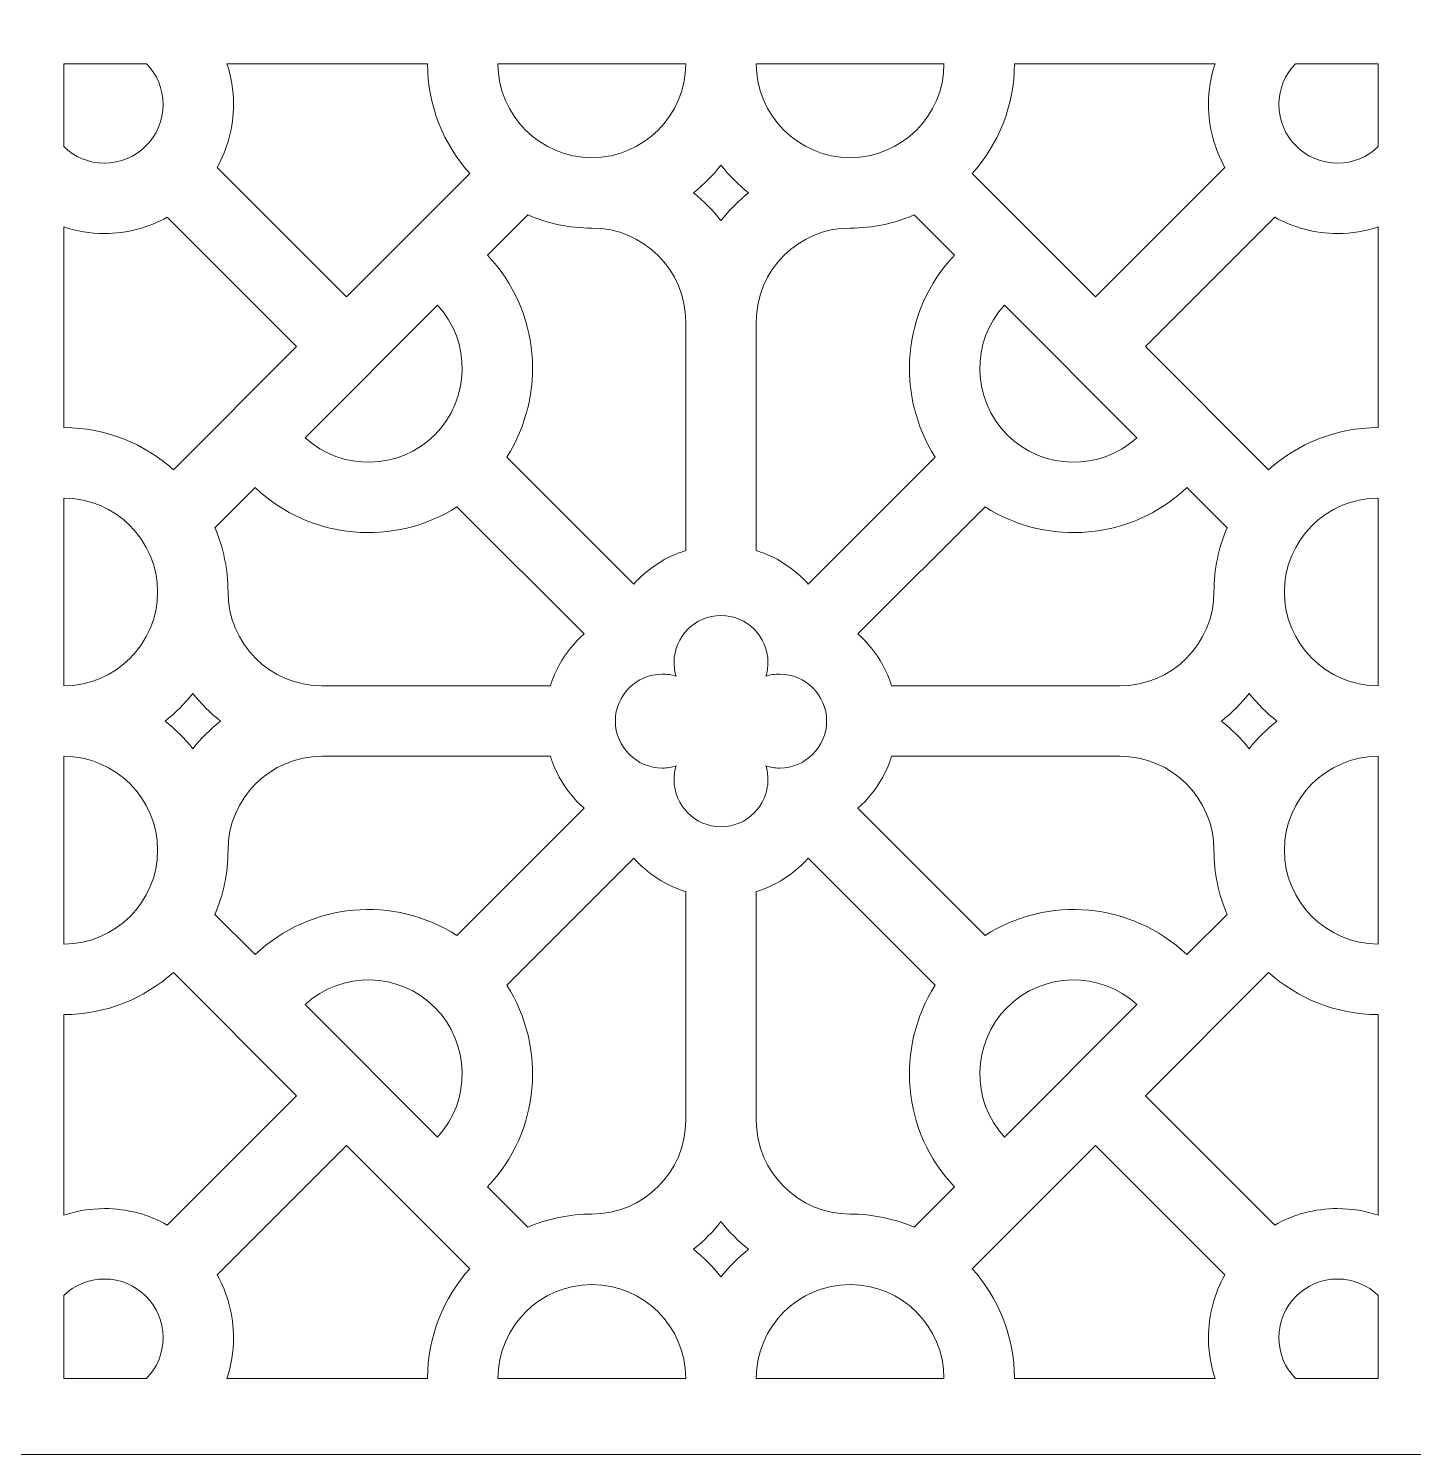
# Model space of a CAD drawing. Header units: centimetres. Extents: x -129 to 143, y -17 to 53.
# Drawn here: x 7.17 to 40.92, y -16.78 to 17.96 of the extents above; entities that cross this region are included whole.
import ezdxf

# ---------------------------------------------------------------- set-up
doc = ezdxf.new("R2010")
doc.units = ezdxf.units.CM
doc.header["$MEASUREMENT"] = 0
doc.layers.add('layer 1', color=7, linetype='Continuous')

msp = doc.modelspace()

# ---------------------------------------------------------------- linework, layer by layer
at = {"layer": 'layer 1', "color": 242, "lineweight": 9}
for points, knots in [([(-128.88005, -16.78085), (-128.88005, -16.78085), (-128.88005, 52.69826), (-128.88005, 52.69826), (-128.88005, 52.69826), (-128.88005, 52.69826), (142.98751, 52.69826), (142.98751, 52.69826), (142.98751, 52.69826), (142.98751, 52.69826), (142.98751, -16.78085), (142.98751, -16.78085), (142.98751, -16.78085), (142.98751, -16.78085), (-128.88005, -16.78085), (-128.88005, -16.78085)], [0, 0, 0, 0, 0.2, 0.2, 0.2, 0.2, 0.4, 0.4, 0.4, 0.4, 0.6, 0.6, 0.6, 0.6, 1, 1, 1, 1]), ([(8.03056, 15.0807), (8.288, 14.83219), (8.63795, 14.67889), (9.0226, 14.67889), (9.0226, 14.67889), (9.81014, 14.67889), (10.45245, 15.32123), (10.45245, 16.10877), (10.45245, 16.10877), (10.45245, 16.49341), (10.29915, 16.84337), (10.05064, 17.10081), (10.05064, 17.10081), (10.05064, 17.10081), (8.03056, 17.10081), (8.03056, 17.10081), (8.03056, 17.10081), (8.03056, 17.10081), (8.03056, 15.0807), (8.03056, 15.0807)], [0, 0, 0, 0, 0.16666667, 0.16666667, 0.16666667, 0.16666667, 0.33333333, 0.33333333, 0.33333333, 0.33333333, 0.5, 0.5, 0.5, 0.5, 0.66666667, 0.66666667, 0.66666667, 0.66666667, 1, 1, 1, 1]), ([(16.89574, 17.10081), (16.89574, 17.09972), (16.89579, 17.09867), (16.89579, 17.09759), (16.89579, 17.09759), (16.89659, 16.07375), (17.28523, 15.13788), (17.92205, 14.4291), (17.92205, 14.4291), (17.92205, 14.4291), (14.91879, 11.42584), (14.91879, 11.42584), (14.91879, 11.42584), (14.91879, 11.42584), (11.76815, 14.57649), (11.76815, 14.57649), (11.76815, 14.57649), (12.02279, 15.03032), (12.1683, 15.55308), (12.1683, 16.10877), (12.1683, 16.10877), (12.1683, 16.45513), (12.11166, 16.7887), (12.00742, 17.10081), (12.00742, 17.10081), (12.00742, 17.10081), (16.89574, 17.10081), (16.89574, 17.10081)], [0, 0, 0, 0, 0.125, 0.125, 0.125, 0.125, 0.25, 0.25, 0.25, 0.25, 0.375, 0.375, 0.375, 0.375, 0.5, 0.5, 0.5, 0.5, 0.625, 0.625, 0.625, 0.625, 0.75, 0.75, 0.75, 0.75, 1, 1, 1, 1]), ([(23.18711, 17.10081), (23.18711, 17.0984), (23.18702, 17.09601), (23.18702, 17.09364), (23.18702, 17.09364), (23.18313, 15.83686), (22.157, 14.81303), (20.89934, 14.81303), (20.89934, 14.81303), (19.6407, 14.81303), (18.61395, 15.83841), (18.61162, 17.09652), (18.61162, 17.09652), (18.61162, 17.09795), (18.61156, 17.09938), (18.61156, 17.10081), (18.61156, 17.10081), (18.61156, 17.10081), (23.18711, 17.10081), (23.18711, 17.10081)], [0, 0, 0, 0, 0.16666667, 0.16666667, 0.16666667, 0.16666667, 0.33333333, 0.33333333, 0.33333333, 0.33333333, 0.5, 0.5, 0.5, 0.5, 0.66666667, 0.66666667, 0.66666667, 0.66666667, 1, 1, 1, 1]), ([(24.90288, 17.10081), (24.90288, 17.0984), (24.90295, 17.09601), (24.90297, 17.09364), (24.90297, 17.09364), (24.90686, 15.83686), (25.93298, 14.81303), (27.19065, 14.81303), (27.19065, 14.81303), (28.44928, 14.81303), (29.47604, 15.83841), (29.47836, 17.09652), (29.47836, 17.09652), (29.47836, 17.09795), (29.47842, 17.09938), (29.47842, 17.10081), (29.47842, 17.10081), (29.47842, 17.10081), (24.90288, 17.10081), (24.90288, 17.10081)], [0, 0, 0, 0, 0.16666667, 0.16666667, 0.16666667, 0.16666667, 0.33333333, 0.33333333, 0.33333333, 0.33333333, 0.5, 0.5, 0.5, 0.5, 0.66666667, 0.66666667, 0.66666667, 0.66666667, 1, 1, 1, 1]), ([(31.19426, 17.10081), (31.19426, 17.09972), (31.19422, 17.09867), (31.19422, 17.09759), (31.19422, 17.09759), (31.19339, 16.07375), (30.80477, 15.13788), (30.16795, 14.4291), (30.16795, 14.4291), (30.16795, 14.4291), (33.1712, 11.42584), (33.1712, 11.42584), (33.1712, 11.42584), (33.1712, 11.42584), (36.32184, 14.57649), (36.32184, 14.57649), (36.32184, 14.57649), (36.0672, 15.03032), (35.92171, 15.55308), (35.92171, 16.10877), (35.92171, 16.10877), (35.92171, 16.45513), (35.97836, 16.7887), (36.08257, 17.10081), (36.08257, 17.10081), (36.08257, 17.10081), (31.19426, 17.10081), (31.19426, 17.10081)], [0, 0, 0, 0, 0.125, 0.125, 0.125, 0.125, 0.25, 0.25, 0.25, 0.25, 0.375, 0.375, 0.375, 0.375, 0.5, 0.5, 0.5, 0.5, 0.625, 0.625, 0.625, 0.625, 0.75, 0.75, 0.75, 0.75, 1, 1, 1, 1]), ([(40.05945, 15.0807), (39.802, 14.83219), (39.45204, 14.67889), (39.0674, 14.67889), (39.0674, 14.67889), (38.27985, 14.67889), (37.63755, 15.32123), (37.63755, 16.10877), (37.63755, 16.10877), (37.63755, 16.49341), (37.79082, 16.84337), (38.03934, 17.10081), (38.03934, 17.10081), (38.03934, 17.10081), (40.05945, 17.10081), (40.05945, 17.10081), (40.05945, 17.10081), (40.05945, 17.10081), (40.05945, 15.0807), (40.05945, 15.0807)], [0, 0, 0, 0, 0.16666667, 0.16666667, 0.16666667, 0.16666667, 0.33333333, 0.33333333, 0.33333333, 0.33333333, 0.5, 0.5, 0.5, 0.5, 0.66666667, 0.66666667, 0.66666667, 0.66666667, 1, 1, 1, 1]), ([(24.04499, 13.2811), (24.04499, 13.2811), (24.045, 13.28111), (24.045, 13.28111), (24.045, 13.28111), (24.045, 13.28111), (24.045, 13.2811), (24.045, 13.2811), (24.045, 13.2811), (24.045, 13.2811), (24.045, 13.28112), (24.045, 13.28112), (24.045, 13.28112), (24.24225, 13.53144), (24.46856, 13.75787), (24.71887, 13.9551), (24.71887, 13.9551), (24.46855, 14.15234), (24.24225, 14.37873), (24.045, 14.62907), (24.045, 14.62907), (24.045, 14.62907), (24.045, 14.62911), (24.045, 14.62911), (24.045, 14.62911), (24.045, 14.62911), (24.045, 14.62911), (24.045, 14.62911), (24.045, 14.62911), (24.045, 14.62911), (24.04499, 14.62911), (24.04499, 14.62911), (24.04499, 14.62911), (24.04499, 14.62911), (24.04499, 14.62907), (24.04499, 14.62907), (24.04499, 14.62907), (23.84774, 14.37873), (23.62148, 14.15234), (23.37111, 13.9551), (23.37111, 13.9551), (23.62146, 13.75787), (23.84773, 13.53144), (24.04499, 13.28112), (24.04499, 13.28112), (24.04499, 13.28112), (24.04499, 13.2811), (24.04499, 13.2811)], [0, 0, 0, 0, 0.07692308, 0.07692308, 0.07692308, 0.07692308, 0.15384615, 0.15384615, 0.15384615, 0.15384615, 0.23076923, 0.23076923, 0.23076923, 0.23076923, 0.30769231, 0.30769231, 0.30769231, 0.30769231, 0.38461538, 0.38461538, 0.38461538, 0.38461538, 0.46153846, 0.46153846, 0.46153846, 0.46153846, 0.53846154, 0.53846154, 0.53846154, 0.53846154, 0.61538462, 0.61538462, 0.61538462, 0.61538462, 0.69230769, 0.69230769, 0.69230769, 0.69230769, 0.76923077, 0.76923077, 0.76923077, 0.76923077, 0.84615385, 0.84615385, 0.84615385, 0.84615385, 1, 1, 1, 1]), ([(10.55486, 13.36321), (10.55486, 13.36321), (13.70553, 10.21257), (13.70553, 10.21257), (13.70553, 10.21257), (13.70553, 10.21257), (10.70222, 7.20928), (10.70222, 7.20928), (10.70222, 7.20928), (9.99461, 7.84504), (9.06065, 8.23343), (8.03879, 8.23553), (8.03879, 8.23553), (8.03603, 8.23553), (8.03331, 8.23561), (8.03056, 8.23561), (8.03056, 8.23561), (8.03056, 8.23561), (8.03056, 13.12393), (8.03056, 13.12393), (8.03056, 13.12393), (8.34266, 13.01973), (8.67622, 12.96307), (9.0226, 12.96307), (9.0226, 12.96307), (9.57828, 12.96307), (10.101, 13.10858), (10.55486, 13.36321)], [0, 0, 0, 0, 0.125, 0.125, 0.125, 0.125, 0.25, 0.25, 0.25, 0.25, 0.375, 0.375, 0.375, 0.375, 0.5, 0.5, 0.5, 0.5, 0.625, 0.625, 0.625, 0.625, 0.75, 0.75, 0.75, 0.75, 1, 1, 1, 1]), ([(21.91947, 4.42515), (21.91947, 4.42515), (18.82485, 7.51979), (18.82485, 7.51979), (18.82485, 7.51979), (19.7975, 9.04046), (19.6412, 11.08348), (18.35546, 12.43599), (18.35546, 12.43599), (18.35546, 12.43599), (19.33561, 13.41612), (19.33561, 13.41612), (19.33561, 13.41612), (19.8164, 13.21091), (20.34502, 13.09718), (20.89934, 13.09718), (20.89934, 13.09718), (20.89934, 13.09718), (20.89935, 13.09718), (20.89935, 13.09718), (20.89935, 13.09718), (20.89935, 13.09718), (20.89935, 13.09714), (20.89935, 13.09714), (20.89935, 13.09714), (22.15941, 13.09714), (23.18712, 12.06942), (23.18712, 10.80938), (23.18712, 10.80938), (23.18712, 10.80938), (23.18712, 5.2402), (23.18712, 5.2402), (23.18712, 5.2402), (23.01687, 5.18656), (22.85117, 5.11738), (22.67993, 5.02948), (22.67993, 5.02948), (22.43364, 4.88757), (22.22886, 4.73465), (22.0232, 4.53833), (22.0232, 4.53833), (21.98723, 4.50065), (21.95271, 4.46303), (21.91947, 4.42515)], [0, 0, 0, 0, 0.08333333, 0.08333333, 0.08333333, 0.08333333, 0.16666667, 0.16666667, 0.16666667, 0.16666667, 0.25, 0.25, 0.25, 0.25, 0.33333333, 0.33333333, 0.33333333, 0.33333333, 0.41666667, 0.41666667, 0.41666667, 0.41666667, 0.5, 0.5, 0.5, 0.5, 0.58333333, 0.58333333, 0.58333333, 0.58333333, 0.66666667, 0.66666667, 0.66666667, 0.66666667, 0.75, 0.75, 0.75, 0.75, 0.83333333, 0.83333333, 0.83333333, 0.83333333, 1, 1, 1, 1]), ([(26.17051, 4.42515), (26.17051, 4.42515), (29.26514, 7.51979), (29.26514, 7.51979), (29.26514, 7.51979), (28.2925, 9.04046), (28.44877, 11.08348), (29.73452, 12.43599), (29.73452, 12.43599), (29.73452, 12.43599), (28.75438, 13.41612), (28.75438, 13.41612), (28.75438, 13.41612), (28.2736, 13.21091), (27.74499, 13.09718), (27.19065, 13.09718), (27.19065, 13.09718), (27.19065, 13.09718), (27.19064, 13.09718), (27.19064, 13.09718), (27.19064, 13.09718), (27.19064, 13.09718), (27.19064, 13.09714), (27.19064, 13.09714), (27.19064, 13.09714), (25.93059, 13.09714), (24.90286, 12.06942), (24.90286, 10.80938), (24.90286, 10.80938), (24.90286, 10.80938), (24.90286, 5.2402), (24.90286, 5.2402), (24.90286, 5.2402), (25.07313, 5.18656), (25.23884, 5.11738), (25.41007, 5.02948), (25.41007, 5.02948), (25.65636, 4.88757), (25.86113, 4.73465), (26.06681, 4.53833), (26.06681, 4.53833), (26.10275, 4.50065), (26.13729, 4.46303), (26.17051, 4.42515)], [0, 0, 0, 0, 0.08333333, 0.08333333, 0.08333333, 0.08333333, 0.16666667, 0.16666667, 0.16666667, 0.16666667, 0.25, 0.25, 0.25, 0.25, 0.33333333, 0.33333333, 0.33333333, 0.33333333, 0.41666667, 0.41666667, 0.41666667, 0.41666667, 0.5, 0.5, 0.5, 0.5, 0.58333333, 0.58333333, 0.58333333, 0.58333333, 0.66666667, 0.66666667, 0.66666667, 0.66666667, 0.75, 0.75, 0.75, 0.75, 0.83333333, 0.83333333, 0.83333333, 0.83333333, 1, 1, 1, 1]), ([(37.53512, 13.36321), (37.53512, 13.36321), (34.38448, 10.21257), (34.38448, 10.21257), (34.38448, 10.21257), (34.38448, 10.21257), (37.38776, 7.20928), (37.38776, 7.20928), (37.38776, 7.20928), (38.09539, 7.84504), (39.02933, 8.23343), (40.05118, 8.23553), (40.05118, 8.23553), (40.05396, 8.23553), (40.05668, 8.23561), (40.05945, 8.23561), (40.05945, 8.23561), (40.05945, 8.23561), (40.05945, 13.12393), (40.05945, 13.12393), (40.05945, 13.12393), (39.74734, 13.01973), (39.41376, 12.96307), (39.0674, 12.96307), (39.0674, 12.96307), (38.51171, 12.96307), (37.98899, 13.10858), (37.53512, 13.36321)], [0, 0, 0, 0, 0.125, 0.125, 0.125, 0.125, 0.25, 0.25, 0.25, 0.25, 0.375, 0.375, 0.375, 0.375, 0.5, 0.5, 0.5, 0.5, 0.625, 0.625, 0.625, 0.625, 0.75, 0.75, 0.75, 0.75, 1, 1, 1, 1]), ([(13.90944, 7.98994), (14.80515, 7.17041), (16.20405, 7.19385), (17.07077, 8.0606), (17.07077, 8.0606), (17.93751, 8.92733), (17.96097, 10.3262), (17.14139, 11.2219), (17.14139, 11.2219), (17.14139, 11.2219), (13.90944, 7.98994), (13.90944, 7.98994)], [0, 0, 0, 0, 0.25, 0.25, 0.25, 0.25, 0.5, 0.5, 0.5, 0.5, 1, 1, 1, 1]), ([(34.18057, 7.98994), (33.28485, 7.17041), (31.88596, 7.19385), (31.01923, 8.0606), (31.01923, 8.0606), (30.15248, 8.92733), (30.12905, 10.3262), (30.94861, 11.2219), (30.94861, 11.2219), (30.94861, 11.2219), (34.18057, 7.98994), (34.18057, 7.98994)], [0, 0, 0, 0, 0.25, 0.25, 0.25, 0.25, 0.5, 0.5, 0.5, 0.5, 1, 1, 1, 1]), ([(17.61157, 6.30651), (17.61157, 6.30651), (20.70732, 3.21077), (20.70732, 3.21077), (20.70732, 3.21077), (20.46724, 2.99403), (20.27426, 2.75058), (20.10192, 2.45153), (20.10192, 2.45153), (20.10192, 2.45153), (19.98101, 2.20114), (19.98101, 2.20114), (19.98101, 2.20114), (19.94659, 2.11416), (19.91644, 2.02894), (19.89032, 1.94422), (19.89032, 1.94422), (19.89032, 1.94422), (14.32198, 1.94422), (14.32198, 1.94422), (14.32198, 1.94422), (13.06192, 1.94422), (12.0342, 2.97196), (12.0342, 4.232), (12.0342, 4.232), (12.0342, 4.232), (12.03417, 4.232), (12.03417, 4.232), (12.03417, 4.232), (12.03417, 4.232), (12.03417, 4.23202), (12.03417, 4.23202), (12.03417, 4.23202), (12.03417, 4.78635), (11.92046, 5.31497), (11.71524, 5.79574), (11.71524, 5.79574), (11.71524, 5.79574), (12.69538, 6.77588), (12.69538, 6.77588), (12.69538, 6.77588), (14.04788, 5.49015), (16.09089, 5.33387), (17.61157, 6.30651)], [0, 0, 0, 0, 0.08333333, 0.08333333, 0.08333333, 0.08333333, 0.16666667, 0.16666667, 0.16666667, 0.16666667, 0.25, 0.25, 0.25, 0.25, 0.33333333, 0.33333333, 0.33333333, 0.33333333, 0.41666667, 0.41666667, 0.41666667, 0.41666667, 0.5, 0.5, 0.5, 0.5, 0.58333333, 0.58333333, 0.58333333, 0.58333333, 0.66666667, 0.66666667, 0.66666667, 0.66666667, 0.75, 0.75, 0.75, 0.75, 0.83333333, 0.83333333, 0.83333333, 0.83333333, 1, 1, 1, 1]), ([(30.47842, 6.30651), (30.47842, 6.30651), (27.38269, 3.21077), (27.38269, 3.21077), (27.38269, 3.21077), (27.62274, 2.99403), (27.81572, 2.75058), (27.98805, 2.45153), (27.98805, 2.45153), (27.98805, 2.45153), (28.10897, 2.20114), (28.10897, 2.20114), (28.10897, 2.20114), (28.14339, 2.11416), (28.17353, 2.02894), (28.19966, 1.94422), (28.19966, 1.94422), (28.19966, 1.94422), (33.76803, 1.94422), (33.76803, 1.94422), (33.76803, 1.94422), (35.02808, 1.94422), (36.05579, 2.97196), (36.05579, 4.232), (36.05579, 4.232), (36.05579, 4.232), (36.05582, 4.232), (36.05582, 4.232), (36.05582, 4.232), (36.05582, 4.232), (36.05582, 4.23202), (36.05582, 4.23202), (36.05582, 4.23202), (36.05582, 4.78635), (36.16954, 5.31497), (36.37476, 5.79574), (36.37476, 5.79574), (36.37476, 5.79574), (35.39463, 6.77588), (35.39463, 6.77588), (35.39463, 6.77588), (34.04212, 5.49015), (31.99909, 5.33387), (30.47842, 6.30651)], [0, 0, 0, 0, 0.08333333, 0.08333333, 0.08333333, 0.08333333, 0.16666667, 0.16666667, 0.16666667, 0.16666667, 0.25, 0.25, 0.25, 0.25, 0.33333333, 0.33333333, 0.33333333, 0.33333333, 0.41666667, 0.41666667, 0.41666667, 0.41666667, 0.5, 0.5, 0.5, 0.5, 0.58333333, 0.58333333, 0.58333333, 0.58333333, 0.66666667, 0.66666667, 0.66666667, 0.66666667, 0.75, 0.75, 0.75, 0.75, 0.83333333, 0.83333333, 0.83333333, 0.83333333, 1, 1, 1, 1]), ([(8.03056, 6.51978), (8.03295, 6.51978), (8.03534, 6.51972), (8.03773, 6.51971), (8.03773, 6.51971), (9.2945, 6.5158), (10.31834, 5.48969), (10.31834, 4.23202), (10.31834, 4.23202), (10.31834, 2.97338), (9.29294, 1.94664), (8.03485, 1.9443), (8.03485, 1.9443), (8.0334, 1.9443), (8.03199, 1.94425), (8.03056, 1.94425), (8.03056, 1.94425), (8.03056, 1.94425), (8.03056, 6.51978), (8.03056, 6.51978)], [0, 0, 0, 0, 0.16666667, 0.16666667, 0.16666667, 0.16666667, 0.33333333, 0.33333333, 0.33333333, 0.33333333, 0.5, 0.5, 0.5, 0.5, 0.66666667, 0.66666667, 0.66666667, 0.66666667, 1, 1, 1, 1]), ([(40.05945, 6.51978), (40.05704, 6.51978), (40.05465, 6.51972), (40.05228, 6.51971), (40.05228, 6.51971), (38.79547, 6.5158), (37.77167, 5.48969), (37.77167, 4.23202), (37.77167, 4.23202), (37.77167, 2.97338), (38.79705, 1.94664), (40.05516, 1.9443), (40.05516, 1.9443), (40.05658, 1.9443), (40.05802, 1.94425), (40.05945, 1.94425), (40.05945, 1.94425), (40.05945, 1.94425), (40.05945, 6.51978), (40.05945, 6.51978)], [0, 0, 0, 0, 0.16666667, 0.16666667, 0.16666667, 0.16666667, 0.33333333, 0.33333333, 0.33333333, 0.33333333, 0.5, 0.5, 0.5, 0.5, 0.66666667, 0.66666667, 0.66666667, 0.66666667, 1, 1, 1, 1]), ([(24.045, -1.48767), (24.67503, -1.48767), (25.18888, -0.9738), (25.18888, -0.34379), (25.18888, -0.34379), (25.18888, -0.22655), (25.17103, -0.11331), (25.138, -0.0067), (25.138, -0.0067), (25.24465, -0.03974), (25.3579, -0.05758), (25.47513, -0.05758), (25.47513, -0.05758), (26.10517, -0.05758), (26.61904, 0.45628), (26.61904, 1.08632), (26.61904, 1.08632), (26.61904, 1.08632), (26.61904, 1.08634), (26.61904, 1.08636), (26.61904, 1.08636), (26.61904, 1.08637), (26.61904, 1.08637), (26.61904, 1.08637), (26.61904, 1.08637), (26.61904, 1.08639), (26.61904, 1.08641), (26.61904, 1.08641), (26.61904, 1.08641), (26.61904, 1.71644), (26.10517, 2.23032), (25.47513, 2.23032), (25.47513, 2.23032), (25.3579, 2.23032), (25.24465, 2.21247), (25.138, 2.17943), (25.138, 2.17943), (25.17103, 2.28605), (25.18888, 2.39928), (25.18888, 2.5165), (25.18888, 2.5165), (25.18888, 3.14653), (24.67503, 3.66038), (24.045, 3.6604), (24.045, 3.6604), (24.045, 3.6604), (24.045, 3.6604), (24.04499, 3.6604), (24.04499, 3.6604), (23.41498, 3.66038), (22.90111, 3.14653), (22.90111, 2.5165), (22.90111, 2.5165), (22.90111, 2.39928), (22.91896, 2.28605), (22.95198, 2.17943), (22.95198, 2.17943), (22.84535, 2.21247), (22.7321, 2.23032), (22.61484, 2.23032), (22.61484, 2.23032), (21.98483, 2.23032), (21.47097, 1.71644), (21.47097, 1.08641), (21.47097, 1.08641), (21.47097, 1.08641), (21.47097, 1.08639), (21.47097, 1.08637), (21.47097, 1.08637), (21.47097, 1.08637), (21.47097, 1.08637), (21.47097, 1.08636), (21.47097, 1.08636), (21.47097, 1.08634), (21.47097, 1.08632), (21.47097, 1.08632), (21.47097, 1.08632), (21.47097, 0.45628), (21.98483, -0.05758), (22.61484, -0.05758), (22.61484, -0.05758), (22.7321, -0.05758), (22.84535, -0.03974), (22.95198, -0.0067), (22.95198, -0.0067), (22.91896, -0.11331), (22.90111, -0.22655), (22.90111, -0.34379), (22.90111, -0.34379), (22.90111, -0.9738), (23.41498, -1.48767), (24.04499, -1.48767), (24.04499, -1.48767), (24.045, -1.48767), (24.045, -1.48767), (24.045, -1.48767)], [0, 0, 0, 0, 0.04, 0.04, 0.04, 0.04, 0.08, 0.08, 0.08, 0.08, 0.12, 0.12, 0.12, 0.12, 0.16, 0.16, 0.16, 0.16, 0.2, 0.2, 0.2, 0.2, 0.24, 0.24, 0.24, 0.24, 0.28, 0.28, 0.28, 0.28, 0.32, 0.32, 0.32, 0.32, 0.36, 0.36, 0.36, 0.36, 0.4, 0.4, 0.4, 0.4, 0.44, 0.44, 0.44, 0.44, 0.48, 0.48, 0.48, 0.48, 0.52, 0.52, 0.52, 0.52, 0.56, 0.56, 0.56, 0.56, 0.6, 0.6, 0.6, 0.6, 0.64, 0.64, 0.64, 0.64, 0.68, 0.68, 0.68, 0.68, 0.72, 0.72, 0.72, 0.72, 0.76, 0.76, 0.76, 0.76, 0.8, 0.8, 0.8, 0.8, 0.84, 0.84, 0.84, 0.84, 0.88, 0.88, 0.88, 0.88, 0.92, 0.92, 0.92, 0.92, 1, 1, 1, 1]), ([(10.50236, 1.08636), (10.50236, 1.08636), (10.50236, 1.08637), (10.50236, 1.08637), (10.50236, 1.08637), (10.50236, 1.08637), (10.50236, 1.08637), (10.50236, 1.08637), (10.50236, 1.08637), (10.50236, 1.08637), (10.50238, 1.08637), (10.50238, 1.08637), (10.50238, 1.08637), (10.75268, 1.2836), (10.97906, 1.50991), (11.17628, 1.7602), (11.17628, 1.7602), (11.37347, 1.50991), (11.59982, 1.2836), (11.85008, 1.08637), (11.85008, 1.08637), (11.85008, 1.08637), (11.85013, 1.08637), (11.85013, 1.08637), (11.85013, 1.08637), (11.85013, 1.08637), (11.85012, 1.08637), (11.85012, 1.08637), (11.85012, 1.08637), (11.85012, 1.08637), (11.85013, 1.08636), (11.85013, 1.08636), (11.85013, 1.08636), (11.85013, 1.08636), (11.85008, 1.08636), (11.85008, 1.08636), (11.85008, 1.08636), (11.59982, 0.88914), (11.37347, 0.66282), (11.17628, 0.41251), (11.17628, 0.41251), (10.97906, 0.66282), (10.75268, 0.88914), (10.50238, 1.08636), (10.50238, 1.08636), (10.50238, 1.08636), (10.50236, 1.08636), (10.50236, 1.08636)], [0, 0, 0, 0, 0.07692308, 0.07692308, 0.07692308, 0.07692308, 0.15384615, 0.15384615, 0.15384615, 0.15384615, 0.23076923, 0.23076923, 0.23076923, 0.23076923, 0.30769231, 0.30769231, 0.30769231, 0.30769231, 0.38461538, 0.38461538, 0.38461538, 0.38461538, 0.46153846, 0.46153846, 0.46153846, 0.46153846, 0.53846154, 0.53846154, 0.53846154, 0.53846154, 0.61538462, 0.61538462, 0.61538462, 0.61538462, 0.69230769, 0.69230769, 0.69230769, 0.69230769, 0.76923077, 0.76923077, 0.76923077, 0.76923077, 0.84615385, 0.84615385, 0.84615385, 0.84615385, 1, 1, 1, 1]), ([(37.58765, 1.08636), (37.58765, 1.08636), (37.58765, 1.08637), (37.58765, 1.08637), (37.58765, 1.08637), (37.58765, 1.08637), (37.58765, 1.08637), (37.58765, 1.08637), (37.58765, 1.08637), (37.58765, 1.08637), (37.58763, 1.08637), (37.58763, 1.08637), (37.58763, 1.08637), (37.33733, 1.2836), (37.11094, 1.50991), (36.91374, 1.7602), (36.91374, 1.7602), (36.71651, 1.50991), (36.49018, 1.2836), (36.23989, 1.08637), (36.23989, 1.08637), (36.23989, 1.08637), (36.23986, 1.08637), (36.23986, 1.08637), (36.23986, 1.08637), (36.23986, 1.08637), (36.23987, 1.08637), (36.23987, 1.08637), (36.23987, 1.08637), (36.23987, 1.08637), (36.23986, 1.08636), (36.23986, 1.08636), (36.23986, 1.08636), (36.23986, 1.08636), (36.23989, 1.08636), (36.23989, 1.08636), (36.23989, 1.08636), (36.49018, 0.88914), (36.71651, 0.66282), (36.91374, 0.41251), (36.91374, 0.41251), (37.11094, 0.66282), (37.33733, 0.88914), (37.58763, 1.08636), (37.58763, 1.08636), (37.58763, 1.08636), (37.58765, 1.08636), (37.58765, 1.08636)], [0, 0, 0, 0, 0.07692308, 0.07692308, 0.07692308, 0.07692308, 0.15384615, 0.15384615, 0.15384615, 0.15384615, 0.23076923, 0.23076923, 0.23076923, 0.23076923, 0.30769231, 0.30769231, 0.30769231, 0.30769231, 0.38461538, 0.38461538, 0.38461538, 0.38461538, 0.46153846, 0.46153846, 0.46153846, 0.46153846, 0.53846154, 0.53846154, 0.53846154, 0.53846154, 0.61538462, 0.61538462, 0.61538462, 0.61538462, 0.69230769, 0.69230769, 0.69230769, 0.69230769, 0.76923077, 0.76923077, 0.76923077, 0.76923077, 0.84615385, 0.84615385, 0.84615385, 0.84615385, 1, 1, 1, 1]), ([(8.03056, -4.34707), (8.03295, -4.34707), (8.03534, -4.34698), (8.03773, -4.34697), (8.03773, -4.34697), (9.2945, -4.34309), (10.31834, -3.31697), (10.31834, -2.05929), (10.31834, -2.05929), (10.31834, -0.80066), (9.29294, 0.2261), (8.03485, 0.22842), (8.03485, 0.22842), (8.0334, 0.22842), (8.03199, 0.22848), (8.03056, 0.22848), (8.03056, 0.22848), (8.03056, 0.22848), (8.03056, -4.34707), (8.03056, -4.34707)], [0, 0, 0, 0, 0.16666667, 0.16666667, 0.16666667, 0.16666667, 0.33333333, 0.33333333, 0.33333333, 0.33333333, 0.5, 0.5, 0.5, 0.5, 0.66666667, 0.66666667, 0.66666667, 0.66666667, 1, 1, 1, 1]), ([(17.61157, -4.13378), (17.61157, -4.13378), (20.70732, -1.03804), (20.70732, -1.03804), (20.70732, -1.03804), (20.46724, -0.82131), (20.27426, -0.57785), (20.10192, -0.2788), (20.10192, -0.2788), (20.10192, -0.2788), (19.98101, -0.02841), (19.98101, -0.02841), (19.98101, -0.02841), (19.94659, 0.05857), (19.91644, 0.14379), (19.89032, 0.22849), (19.89032, 0.22849), (19.89032, 0.22849), (14.32198, 0.22849), (14.32198, 0.22849), (14.32198, 0.22849), (13.06192, 0.22849), (12.0342, -0.79922), (12.0342, -2.05929), (12.0342, -2.05929), (12.0342, -2.05929), (12.03417, -2.05929), (12.03417, -2.05929), (12.03417, -2.05929), (12.03417, -2.05929), (12.03417, -2.05929), (12.03417, -2.05929), (12.03417, -2.05929), (12.03417, -2.61362), (11.92046, -3.14224), (11.71524, -3.62302), (11.71524, -3.62302), (11.71524, -3.62302), (12.69538, -4.60317), (12.69538, -4.60317), (12.69538, -4.60317), (14.04788, -3.31743), (16.09089, -3.16113), (17.61157, -4.13378)], [0, 0, 0, 0, 0.08333333, 0.08333333, 0.08333333, 0.08333333, 0.16666667, 0.16666667, 0.16666667, 0.16666667, 0.25, 0.25, 0.25, 0.25, 0.33333333, 0.33333333, 0.33333333, 0.33333333, 0.41666667, 0.41666667, 0.41666667, 0.41666667, 0.5, 0.5, 0.5, 0.5, 0.58333333, 0.58333333, 0.58333333, 0.58333333, 0.66666667, 0.66666667, 0.66666667, 0.66666667, 0.75, 0.75, 0.75, 0.75, 0.83333333, 0.83333333, 0.83333333, 0.83333333, 1, 1, 1, 1]), ([(30.47842, -4.13378), (30.47842, -4.13378), (27.38269, -1.03804), (27.38269, -1.03804), (27.38269, -1.03804), (27.62274, -0.82131), (27.81572, -0.57785), (27.98805, -0.2788), (27.98805, -0.2788), (27.98805, -0.2788), (28.10897, -0.02841), (28.10897, -0.02841), (28.10897, -0.02841), (28.14339, 0.05857), (28.17353, 0.14379), (28.19966, 0.22849), (28.19966, 0.22849), (28.19966, 0.22849), (33.76803, 0.22849), (33.76803, 0.22849), (33.76803, 0.22849), (35.02808, 0.22849), (36.05579, -0.79922), (36.05579, -2.05929), (36.05579, -2.05929), (36.05579, -2.05929), (36.05582, -2.05929), (36.05582, -2.05929), (36.05582, -2.05929), (36.05582, -2.05929), (36.05582, -2.05929), (36.05582, -2.05929), (36.05582, -2.05929), (36.05582, -2.61362), (36.16954, -3.14224), (36.37476, -3.62302), (36.37476, -3.62302), (36.37476, -3.62302), (35.39463, -4.60317), (35.39463, -4.60317), (35.39463, -4.60317), (34.04212, -3.31743), (31.99909, -3.16113), (30.47842, -4.13378)], [0, 0, 0, 0, 0.08333333, 0.08333333, 0.08333333, 0.08333333, 0.16666667, 0.16666667, 0.16666667, 0.16666667, 0.25, 0.25, 0.25, 0.25, 0.33333333, 0.33333333, 0.33333333, 0.33333333, 0.41666667, 0.41666667, 0.41666667, 0.41666667, 0.5, 0.5, 0.5, 0.5, 0.58333333, 0.58333333, 0.58333333, 0.58333333, 0.66666667, 0.66666667, 0.66666667, 0.66666667, 0.75, 0.75, 0.75, 0.75, 0.83333333, 0.83333333, 0.83333333, 0.83333333, 1, 1, 1, 1]), ([(40.05945, -4.34707), (40.05704, -4.34707), (40.05465, -4.34698), (40.05228, -4.34697), (40.05228, -4.34697), (38.79547, -4.34309), (37.77167, -3.31697), (37.77167, -2.05929), (37.77167, -2.05929), (37.77167, -0.80066), (38.79705, 0.2261), (40.05516, 0.22842), (40.05516, 0.22842), (40.05658, 0.22842), (40.05802, 0.22848), (40.05945, 0.22848), (40.05945, 0.22848), (40.05945, 0.22848), (40.05945, -4.34707), (40.05945, -4.34707)], [0, 0, 0, 0, 0.16666667, 0.16666667, 0.16666667, 0.16666667, 0.33333333, 0.33333333, 0.33333333, 0.33333333, 0.5, 0.5, 0.5, 0.5, 0.66666667, 0.66666667, 0.66666667, 0.66666667, 1, 1, 1, 1]), ([(21.91947, -2.25245), (21.91947, -2.25245), (18.82485, -5.34706), (18.82485, -5.34706), (18.82485, -5.34706), (19.7975, -6.86772), (19.6412, -8.91075), (18.35546, -10.26326), (18.35546, -10.26326), (18.35546, -10.26326), (19.33561, -11.24339), (19.33561, -11.24339), (19.33561, -11.24339), (19.8164, -11.03817), (20.34502, -10.92447), (20.89934, -10.92447), (20.89934, -10.92447), (20.89934, -10.92447), (20.89935, -10.92447), (20.89935, -10.92447), (20.89935, -10.92447), (20.89935, -10.92447), (20.89935, -10.92443), (20.89935, -10.92443), (20.89935, -10.92443), (22.15941, -10.92443), (23.18712, -9.8967), (23.18712, -8.63665), (23.18712, -8.63665), (23.18712, -8.63665), (23.18712, -3.06747), (23.18712, -3.06747), (23.18712, -3.06747), (23.01687, -3.01384), (22.85117, -2.94465), (22.67993, -2.85677), (22.67993, -2.85677), (22.43364, -2.71484), (22.22886, -2.56192), (22.0232, -2.36561), (22.0232, -2.36561), (21.98723, -2.32794), (21.95271, -2.29031), (21.91947, -2.25245)], [0, 0, 0, 0, 0.08333333, 0.08333333, 0.08333333, 0.08333333, 0.16666667, 0.16666667, 0.16666667, 0.16666667, 0.25, 0.25, 0.25, 0.25, 0.33333333, 0.33333333, 0.33333333, 0.33333333, 0.41666667, 0.41666667, 0.41666667, 0.41666667, 0.5, 0.5, 0.5, 0.5, 0.58333333, 0.58333333, 0.58333333, 0.58333333, 0.66666667, 0.66666667, 0.66666667, 0.66666667, 0.75, 0.75, 0.75, 0.75, 0.83333333, 0.83333333, 0.83333333, 0.83333333, 1, 1, 1, 1]), ([(26.17051, -2.25245), (26.17051, -2.25245), (29.26514, -5.34706), (29.26514, -5.34706), (29.26514, -5.34706), (28.2925, -6.86772), (28.44877, -8.91075), (29.73452, -10.26326), (29.73452, -10.26326), (29.73452, -10.26326), (28.75438, -11.24339), (28.75438, -11.24339), (28.75438, -11.24339), (28.2736, -11.03817), (27.74499, -10.92447), (27.19065, -10.92447), (27.19065, -10.92447), (27.19065, -10.92447), (27.19064, -10.92447), (27.19064, -10.92447), (27.19064, -10.92447), (27.19064, -10.92447), (27.19064, -10.92443), (27.19064, -10.92443), (27.19064, -10.92443), (25.93059, -10.92443), (24.90286, -9.8967), (24.90286, -8.63665), (24.90286, -8.63665), (24.90286, -8.63665), (24.90286, -3.06747), (24.90286, -3.06747), (24.90286, -3.06747), (25.07313, -3.01384), (25.23884, -2.94465), (25.41007, -2.85677), (25.41007, -2.85677), (25.65636, -2.71484), (25.86113, -2.56192), (26.06681, -2.36561), (26.06681, -2.36561), (26.10275, -2.32794), (26.13729, -2.29031), (26.17051, -2.25245)], [0, 0, 0, 0, 0.08333333, 0.08333333, 0.08333333, 0.08333333, 0.16666667, 0.16666667, 0.16666667, 0.16666667, 0.25, 0.25, 0.25, 0.25, 0.33333333, 0.33333333, 0.33333333, 0.33333333, 0.41666667, 0.41666667, 0.41666667, 0.41666667, 0.5, 0.5, 0.5, 0.5, 0.58333333, 0.58333333, 0.58333333, 0.58333333, 0.66666667, 0.66666667, 0.66666667, 0.66666667, 0.75, 0.75, 0.75, 0.75, 0.83333333, 0.83333333, 0.83333333, 0.83333333, 1, 1, 1, 1]), ([(10.55486, -11.19049), (10.55486, -11.19049), (13.70553, -8.03984), (13.70553, -8.03984), (13.70553, -8.03984), (13.70553, -8.03984), (10.70222, -5.03656), (10.70222, -5.03656), (10.70222, -5.03656), (9.99461, -5.67231), (9.06065, -6.06072), (8.03879, -6.0628), (8.03879, -6.0628), (8.03603, -6.06281), (8.03331, -6.06289), (8.03056, -6.06289), (8.03056, -6.06289), (8.03056, -6.06289), (8.03056, -10.95121), (8.03056, -10.95121), (8.03056, -10.95121), (8.34266, -10.84698), (8.67622, -10.79034), (9.0226, -10.79034), (9.0226, -10.79034), (9.57828, -10.79034), (10.101, -10.93586), (10.55486, -11.19049)], [0, 0, 0, 0, 0.125, 0.125, 0.125, 0.125, 0.25, 0.25, 0.25, 0.25, 0.375, 0.375, 0.375, 0.375, 0.5, 0.5, 0.5, 0.5, 0.625, 0.625, 0.625, 0.625, 0.75, 0.75, 0.75, 0.75, 1, 1, 1, 1]), ([(13.90944, -5.81721), (14.80515, -4.99769), (16.20405, -5.02113), (17.07077, -5.88786), (17.07077, -5.88786), (17.93751, -6.7546), (17.96097, -8.15347), (17.14139, -9.04917), (17.14139, -9.04917), (17.14139, -9.04917), (13.90944, -5.81721), (13.90944, -5.81721)], [0, 0, 0, 0, 0.25, 0.25, 0.25, 0.25, 0.5, 0.5, 0.5, 0.5, 1, 1, 1, 1]), ([(34.18057, -5.81721), (33.28485, -4.99769), (31.88596, -5.02113), (31.01923, -5.88786), (31.01923, -5.88786), (30.15248, -6.7546), (30.12905, -8.15347), (30.94861, -9.04917), (30.94861, -9.04917), (30.94861, -9.04917), (34.18057, -5.81721), (34.18057, -5.81721)], [0, 0, 0, 0, 0.25, 0.25, 0.25, 0.25, 0.5, 0.5, 0.5, 0.5, 1, 1, 1, 1]), ([(37.53512, -11.19049), (37.53512, -11.19049), (34.38448, -8.03984), (34.38448, -8.03984), (34.38448, -8.03984), (34.38448, -8.03984), (37.38776, -5.03656), (37.38776, -5.03656), (37.38776, -5.03656), (38.09539, -5.67231), (39.02933, -6.06072), (40.05118, -6.0628), (40.05118, -6.0628), (40.05396, -6.06281), (40.05668, -6.06289), (40.05945, -6.06289), (40.05945, -6.06289), (40.05945, -6.06289), (40.05945, -10.95121), (40.05945, -10.95121), (40.05945, -10.95121), (39.74734, -10.84698), (39.41376, -10.79034), (39.0674, -10.79034), (39.0674, -10.79034), (38.51171, -10.79034), (37.98899, -10.93586), (37.53512, -11.19049)], [0, 0, 0, 0, 0.125, 0.125, 0.125, 0.125, 0.25, 0.25, 0.25, 0.25, 0.375, 0.375, 0.375, 0.375, 0.5, 0.5, 0.5, 0.5, 0.625, 0.625, 0.625, 0.625, 0.75, 0.75, 0.75, 0.75, 1, 1, 1, 1]), ([(16.89574, -14.92808), (16.89574, -14.92699), (16.89579, -14.92594), (16.89579, -14.92486), (16.89579, -14.92486), (16.89659, -13.90102), (17.28523, -12.96515), (17.92205, -12.25637), (17.92205, -12.25637), (17.92205, -12.25637), (14.91879, -9.25311), (14.91879, -9.25311), (14.91879, -9.25311), (14.91879, -9.25311), (11.76815, -12.40377), (11.76815, -12.40377), (11.76815, -12.40377), (12.02279, -12.85761), (12.1683, -13.38036), (12.1683, -13.93603), (12.1683, -13.93603), (12.1683, -14.28241), (12.11166, -14.61598), (12.00742, -14.92808), (12.00742, -14.92808), (12.00742, -14.92808), (16.89574, -14.92808), (16.89574, -14.92808)], [0, 0, 0, 0, 0.125, 0.125, 0.125, 0.125, 0.25, 0.25, 0.25, 0.25, 0.375, 0.375, 0.375, 0.375, 0.5, 0.5, 0.5, 0.5, 0.625, 0.625, 0.625, 0.625, 0.75, 0.75, 0.75, 0.75, 1, 1, 1, 1]), ([(31.19426, -14.92808), (31.19426, -14.92699), (31.19422, -14.92594), (31.19422, -14.92486), (31.19422, -14.92486), (31.19339, -13.90102), (30.80477, -12.96515), (30.16795, -12.25637), (30.16795, -12.25637), (30.16795, -12.25637), (33.1712, -9.25311), (33.1712, -9.25311), (33.1712, -9.25311), (33.1712, -9.25311), (36.32184, -12.40377), (36.32184, -12.40377), (36.32184, -12.40377), (36.0672, -12.85761), (35.92171, -13.38036), (35.92171, -13.93603), (35.92171, -13.93603), (35.92171, -14.28241), (35.97836, -14.61598), (36.08257, -14.92808), (36.08257, -14.92808), (36.08257, -14.92808), (31.19426, -14.92808), (31.19426, -14.92808)], [0, 0, 0, 0, 0.125, 0.125, 0.125, 0.125, 0.25, 0.25, 0.25, 0.25, 0.375, 0.375, 0.375, 0.375, 0.5, 0.5, 0.5, 0.5, 0.625, 0.625, 0.625, 0.625, 0.75, 0.75, 0.75, 0.75, 1, 1, 1, 1]), ([(24.04499, -11.10836), (24.04499, -11.10836), (24.045, -11.10837), (24.045, -11.10837), (24.045, -11.10837), (24.045, -11.10837), (24.045, -11.10836), (24.045, -11.10836), (24.045, -11.10836), (24.045, -11.10836), (24.045, -11.10839), (24.045, -11.10839), (24.045, -11.10839), (24.24225, -11.35871), (24.46856, -11.58515), (24.71887, -11.78238), (24.71887, -11.78238), (24.46855, -11.97962), (24.24225, -12.20601), (24.045, -12.45636), (24.045, -12.45636), (24.045, -12.45636), (24.045, -12.4564), (24.045, -12.4564), (24.045, -12.4564), (24.045, -12.4564), (24.045, -12.45639), (24.045, -12.45639), (24.045, -12.45639), (24.045, -12.45639), (24.04499, -12.4564), (24.04499, -12.4564), (24.04499, -12.4564), (24.04499, -12.4564), (24.04499, -12.45636), (24.04499, -12.45636), (24.04499, -12.45636), (23.84774, -12.20601), (23.62148, -11.97962), (23.37111, -11.78238), (23.37111, -11.78238), (23.62146, -11.58515), (23.84773, -11.35871), (24.04499, -11.10839), (24.04499, -11.10839), (24.04499, -11.10839), (24.04499, -11.10836), (24.04499, -11.10836)], [0, 0, 0, 0, 0.07692308, 0.07692308, 0.07692308, 0.07692308, 0.15384615, 0.15384615, 0.15384615, 0.15384615, 0.23076923, 0.23076923, 0.23076923, 0.23076923, 0.30769231, 0.30769231, 0.30769231, 0.30769231, 0.38461538, 0.38461538, 0.38461538, 0.38461538, 0.46153846, 0.46153846, 0.46153846, 0.46153846, 0.53846154, 0.53846154, 0.53846154, 0.53846154, 0.61538462, 0.61538462, 0.61538462, 0.61538462, 0.69230769, 0.69230769, 0.69230769, 0.69230769, 0.76923077, 0.76923077, 0.76923077, 0.76923077, 0.84615385, 0.84615385, 0.84615385, 0.84615385, 1, 1, 1, 1]), ([(8.03056, -12.90799), (8.288, -12.65948), (8.63795, -12.50616), (9.0226, -12.50616), (9.0226, -12.50616), (9.81014, -12.50616), (10.45245, -13.14849), (10.45245, -13.93603), (10.45245, -13.93603), (10.45245, -14.32068), (10.29915, -14.67063), (10.05064, -14.92808), (10.05064, -14.92808), (10.05064, -14.92808), (8.03056, -14.92808), (8.03056, -14.92808), (8.03056, -14.92808), (8.03056, -14.92808), (8.03056, -12.90799), (8.03056, -12.90799)], [0, 0, 0, 0, 0.16666667, 0.16666667, 0.16666667, 0.16666667, 0.33333333, 0.33333333, 0.33333333, 0.33333333, 0.5, 0.5, 0.5, 0.5, 0.66666667, 0.66666667, 0.66666667, 0.66666667, 1, 1, 1, 1]), ([(40.05945, -12.90799), (39.802, -12.65948), (39.45204, -12.50616), (39.0674, -12.50616), (39.0674, -12.50616), (38.27985, -12.50616), (37.63755, -13.14849), (37.63755, -13.93603), (37.63755, -13.93603), (37.63755, -14.32068), (37.79082, -14.67063), (38.03934, -14.92808), (38.03934, -14.92808), (38.03934, -14.92808), (40.05945, -14.92808), (40.05945, -14.92808), (40.05945, -14.92808), (40.05945, -14.92808), (40.05945, -12.90799), (40.05945, -12.90799)], [0, 0, 0, 0, 0.16666667, 0.16666667, 0.16666667, 0.16666667, 0.33333333, 0.33333333, 0.33333333, 0.33333333, 0.5, 0.5, 0.5, 0.5, 0.66666667, 0.66666667, 0.66666667, 0.66666667, 1, 1, 1, 1]), ([(23.18711, -14.92808), (23.18711, -14.92569), (23.18702, -14.9233), (23.18702, -14.92091), (23.18702, -14.92091), (23.18313, -13.66413), (22.157, -12.6403), (20.89934, -12.6403), (20.89934, -12.6403), (19.6407, -12.6403), (18.61395, -13.6657), (18.61162, -14.92379), (18.61162, -14.92379), (18.61162, -14.92523), (18.61156, -14.92665), (18.61156, -14.92808), (18.61156, -14.92808), (18.61156, -14.92808), (23.18711, -14.92808), (23.18711, -14.92808)], [0, 0, 0, 0, 0.16666667, 0.16666667, 0.16666667, 0.16666667, 0.33333333, 0.33333333, 0.33333333, 0.33333333, 0.5, 0.5, 0.5, 0.5, 0.66666667, 0.66666667, 0.66666667, 0.66666667, 1, 1, 1, 1]), ([(24.90288, -14.92808), (24.90288, -14.92569), (24.90295, -14.9233), (24.90297, -14.92091), (24.90297, -14.92091), (24.90686, -13.66413), (25.93298, -12.6403), (27.19065, -12.6403), (27.19065, -12.6403), (28.44928, -12.6403), (29.47604, -13.6657), (29.47836, -14.92379), (29.47836, -14.92379), (29.47836, -14.92523), (29.47842, -14.92665), (29.47842, -14.92808), (29.47842, -14.92808), (29.47842, -14.92808), (24.90288, -14.92808), (24.90288, -14.92808)], [0, 0, 0, 0, 0.16666667, 0.16666667, 0.16666667, 0.16666667, 0.33333333, 0.33333333, 0.33333333, 0.33333333, 0.5, 0.5, 0.5, 0.5, 0.66666667, 0.66666667, 0.66666667, 0.66666667, 1, 1, 1, 1])]:
    msp.add_open_spline(points, degree=3, knots=knots, dxfattribs=at)

doc.saveas('drawing.dxf')
